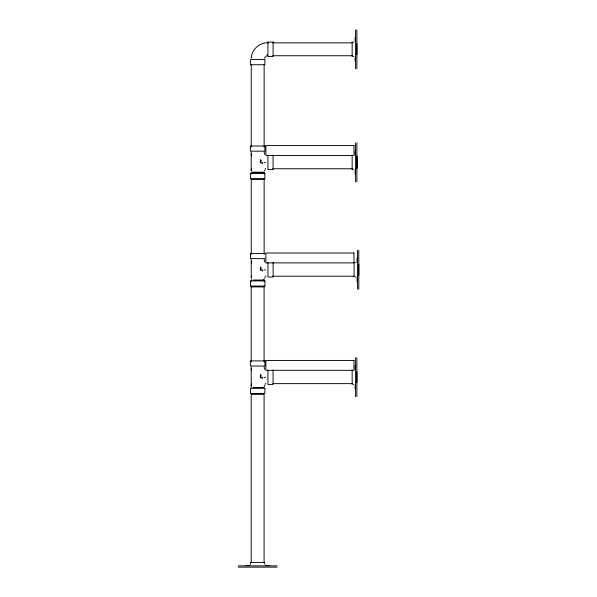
<?xml version="1.0" encoding="UTF-8"?>
<svg xmlns="http://www.w3.org/2000/svg" width="597" height="597" viewBox="0 0 597 597"><rect width="100%" height="100%" fill="white"/><g stroke="black" fill="none" stroke-linecap="round" stroke-linejoin="round"><path stroke-width="0.9" d="M356.879 382.625L356.879 371.752M356.879 167.847L356.879 156.981M356.879 54.73L356.879 43.865M358.804 275.18L358.804 264.314M260.441 159.526L260.262 163.041L261.299 160.294M260.486 266.963L260.307 270.478L261.344 267.732M260.441 374.394L260.262 377.908L261.299 375.162M250.509 563.284L250.322 564.299M251.531 168.735L251.203 170.749L251.203 152.041M251.576 276.18L251.247 278.187L251.247 259.479M251.203 385.617L251.531 383.61M264.09 386.669L264.829 384.953M264.24 58.125L266.471 55.894M262.874 162.317L262.24 163.675L261.359 162.265M262.919 269.754L262.292 271.113L261.404 269.702M262.874 377.192L262.24 378.55L261.359 377.132M264.396 170.772L264.829 170.078M264.441 278.209L264.874 277.515M264.322 162.683L265.434 162.265M264.374 270.12L265.478 269.71M264.322 377.558L265.434 377.14M355.946 262.426L355.282 262.59M353.693 42.074L353.006 42.163M268.777 42.85C260.135 42.014 251.867 49.103 251.203 57.722L251.994 57.79M272.777 42.85L352.252 42.85M272.777 55.737L352.252 55.737M272.822 168.764L352.305 168.764M252.986 172.593L264.09 172.593M251.203 179.458L264.09 179.458M264.926 253.464L250.449 253.464L250.449 258.62L264.926 258.62M272.822 276.202L354.148 276.202M251.456 279.597L251.203 281.448M263.292 279.597L264.09 279.597L264.09 281.448M253.038 280.03L264.135 280.03M251.247 286.903L264.135 286.903M272.777 383.632L352.252 383.632M252.986 387.468L264.09 387.468M250.509 562.426L264.777 562.426M245.949 565.434L249.807 565.434M265.352 565.434L269.344 565.434M238.196 565.859L277.09 565.859M238.196 567.15L277.09 567.15M353.006 56.431L353.693 56.514M353.006 169.548L353.693 169.63M353.006 384.319L353.693 384.408M355.282 276.904L355.946 277.075M264.829 154.556L264.09 152.041M264.874 261.993L264.135 259.479M264.829 369.431L264.09 366.916M265.247 168.473L265.74 169.264M265.292 275.911L265.784 276.709M265.247 383.349L265.74 384.14M264.971 564.299L264.777 563.284M251.203 153.884L251.531 155.899M251.247 261.329L251.576 263.337M251.203 368.759L251.531 370.767M267.046 54.805L267.105 55.484M358.804 250.3L358.804 289.194M357.513 250.3L357.513 289.194M357.081 258.053L357.081 262.038M357.081 277.583L357.081 281.448M356.924 155.877L356.924 168.764M356.879 29.85L356.879 68.737M356.879 142.967L356.879 181.861M356.879 357.745L356.879 396.632M355.588 29.85L355.588 68.737M355.588 142.967L355.588 181.861M355.588 357.745L355.588 396.632M355.155 37.596L355.155 41.589M355.155 57.133L355.155 60.991M355.155 150.713L355.155 154.705M355.155 170.249L355.155 174.108M355.155 365.491L355.155 369.483M355.155 385.02L355.155 388.886M354.073 262.613L354.073 276.881M352.148 42.163L352.148 56.431M352.148 155.28L352.148 169.548M352.148 370.058L352.148 384.319M273.12 262.516L273.12 276.993L267.963 276.993L267.963 262.516M273.075 155.078L273.075 169.555L267.919 169.555L267.919 155.078M273.075 369.953L273.075 384.431L267.919 384.431L267.919 369.953M264.135 64.73L264.135 146.981M264.135 174.018L264.135 172.167L251.247 172.167L251.247 174.018M264.135 178.637L264.135 254.419M264.09 286.067L264.09 361.849M264.09 562.59L264.09 394.333L251.203 394.333L251.203 562.59M251.247 64.73L251.247 146.981M251.247 178.637L251.247 254.419M251.203 286.067L251.203 361.849M251.203 366.916L251.203 387.468M273.075 42.059L267.919 42.059L267.919 56.536L273.075 56.536L273.075 42.059M264.881 59.573L250.404 59.573L250.404 64.73L264.881 64.73L264.881 59.573M353.976 145.571L265.874 145.571L265.874 155.459L353.976 155.459L353.976 145.571M264.881 146.026L250.404 146.026L250.404 151.183L264.881 151.183L264.881 146.026M264.881 173.451L250.404 173.451L250.404 178.607L264.881 178.607L264.881 173.451M353.976 253.009L265.874 253.009L265.874 262.889L353.976 262.889L353.976 253.009M264.926 280.896L250.449 280.896L250.449 286.053L264.926 286.053L264.926 280.896M353.976 360.446L265.874 360.446L265.874 370.327L353.976 370.327L353.976 360.446M264.881 360.894L250.404 360.894L250.404 366.051L264.881 366.051L264.881 360.894M264.881 388.326L250.404 388.326L250.404 393.483L264.881 393.483L264.881 388.326"/></g></svg>
